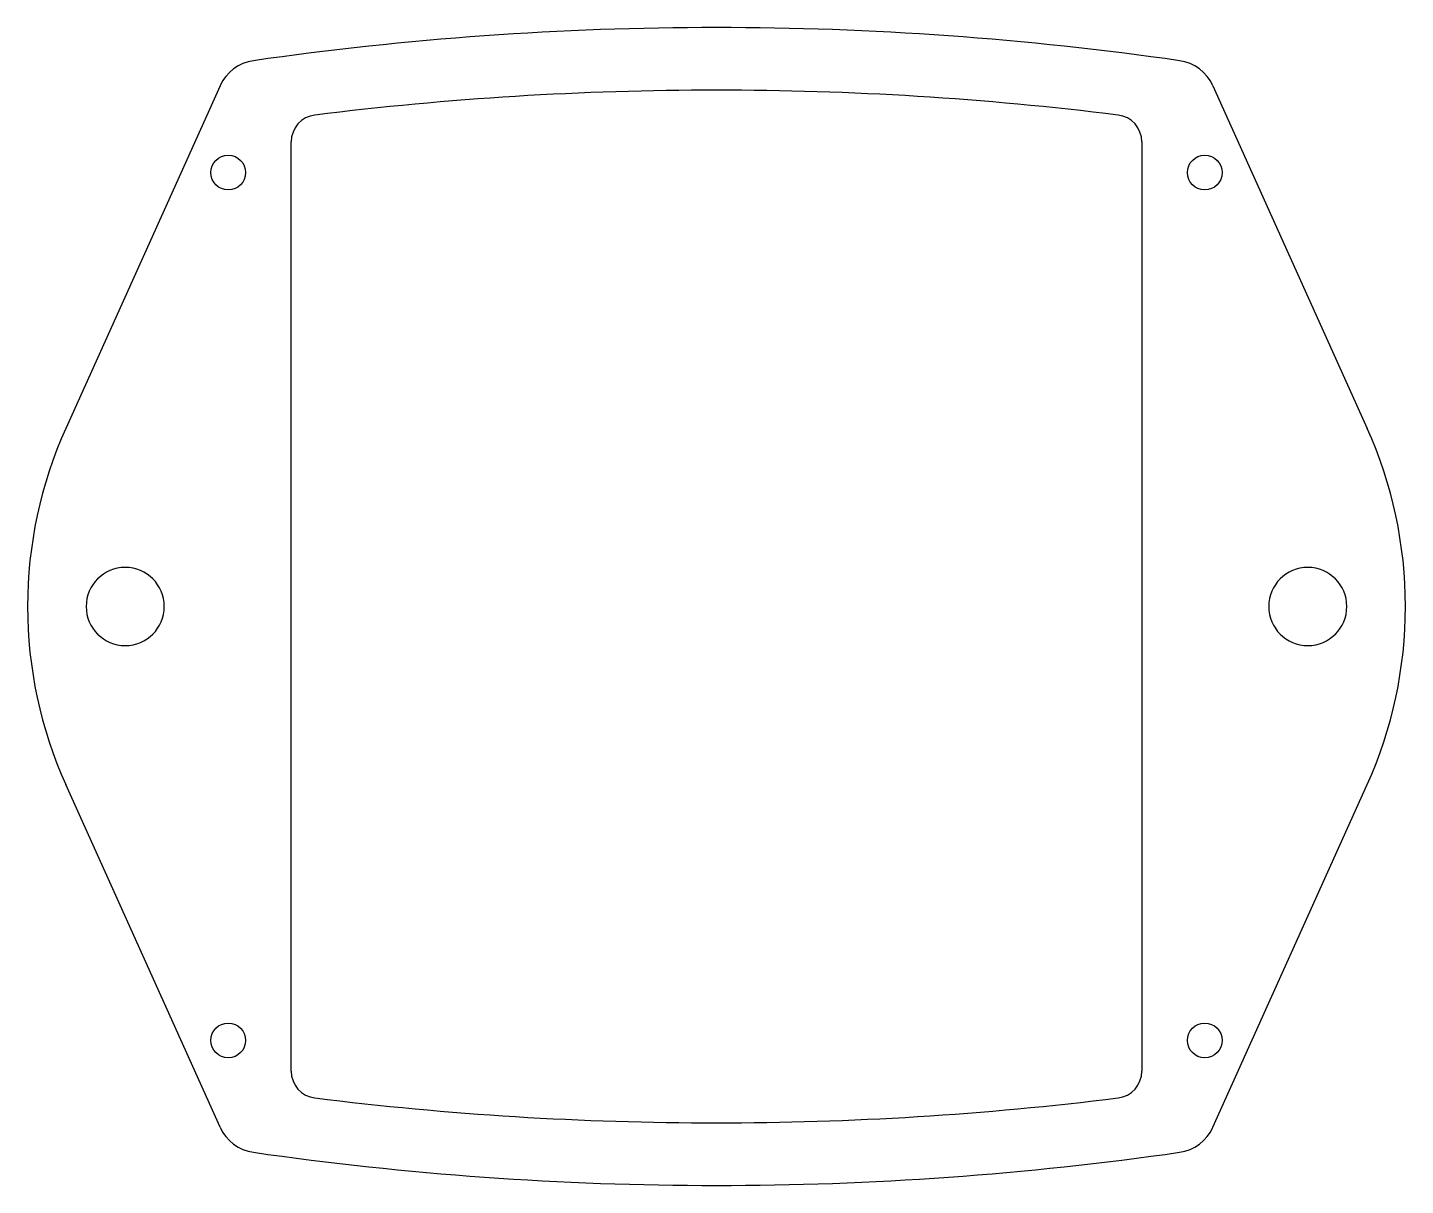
# Model space of a CAD drawing. Extents: x -64 to 64, y -53 to 53.
import ezdxf

# ---------------------------------------------------------------- set-up
doc = ezdxf.new("R2010")
doc.units = 0
doc.layers.get('0').update_dxf_attribs({"linetype": 'continuous'})

# ---------------------------------------------------------------- blocks, each defined once
blk = doc.blocks.new('REFINE')
at = {"color": 0}
for p, q in [((-45.76, 48), (-59.98, 16.42)), ((45.76, 48), (59.98, 16.42)), ((-39.2, -42.83), (-39.2, 42.83)), ((39.2, 42.83), (39.2, -42.83)), ((-45.76, -48), (-59.98, -16.42)), ((45.76, -48), (59.98, -16.42))]:
    blk.add_line(p, q, dxfattribs=at)
for centre in [(-45, 40), (45, 40), (-45, -40), (45, -40)]:
    blk.add_circle(centre, 1.6, dxfattribs=at)
for centre, radius, start, end in [((0, -246.63), 300, 90, 98.1792), ((0, -246.63), 300, 81.8208, 90), ((-42.11, 46.36), 4, 98.1792, 155.769), ((42.11, 46.36), 4, 24.231, 81.8208), ((0, -252.4), 300, 90, 97.0861), ((0, -252.4), 300, 82.9139, 90), ((-36.7, 42.83), 2.5, 97.0863, -180), ((36.7, 42.83), 2.5, 0, 82.9137), ((-23.5, 0), 40, 155.769, 180), ((23.5, 0), 40, 0, 24.231), ((-54.5, 0), 3.6, 0, 180), ((54.5, 0), 3.6, 0, -180), ((-23.5, 0), 40, -180, -155.769), ((-54.5, 0), 3.6, -180, 0), ((54.5, 0), 3.6, 180, 0), ((23.5, 0), 40, -24.231, 0), ((-36.7, -42.83), 2.5, 180, -97.0863), ((36.7, -42.83), 2.5, -82.9137, 0), ((0, 252.4), 300, -97.0861, -90), ((0, 252.4), 300, -90, -82.9139), ((-42.11, -46.36), 4, -155.769, -98.1792), ((42.11, -46.36), 4, -81.8208, -24.231), ((0, 246.63), 300, -98.1792, -90), ((0, 246.63), 300, -90, -81.8208)]:
    blk.add_arc(centre, radius, start, end, dxfattribs=at)

msp = doc.modelspace()

# ---------------------------------------------------------------- block references
at = {"color": 0}
msp.add_blockref('REFINE', (0, 0), dxfattribs=at)

doc.saveas('drawing.dxf')
